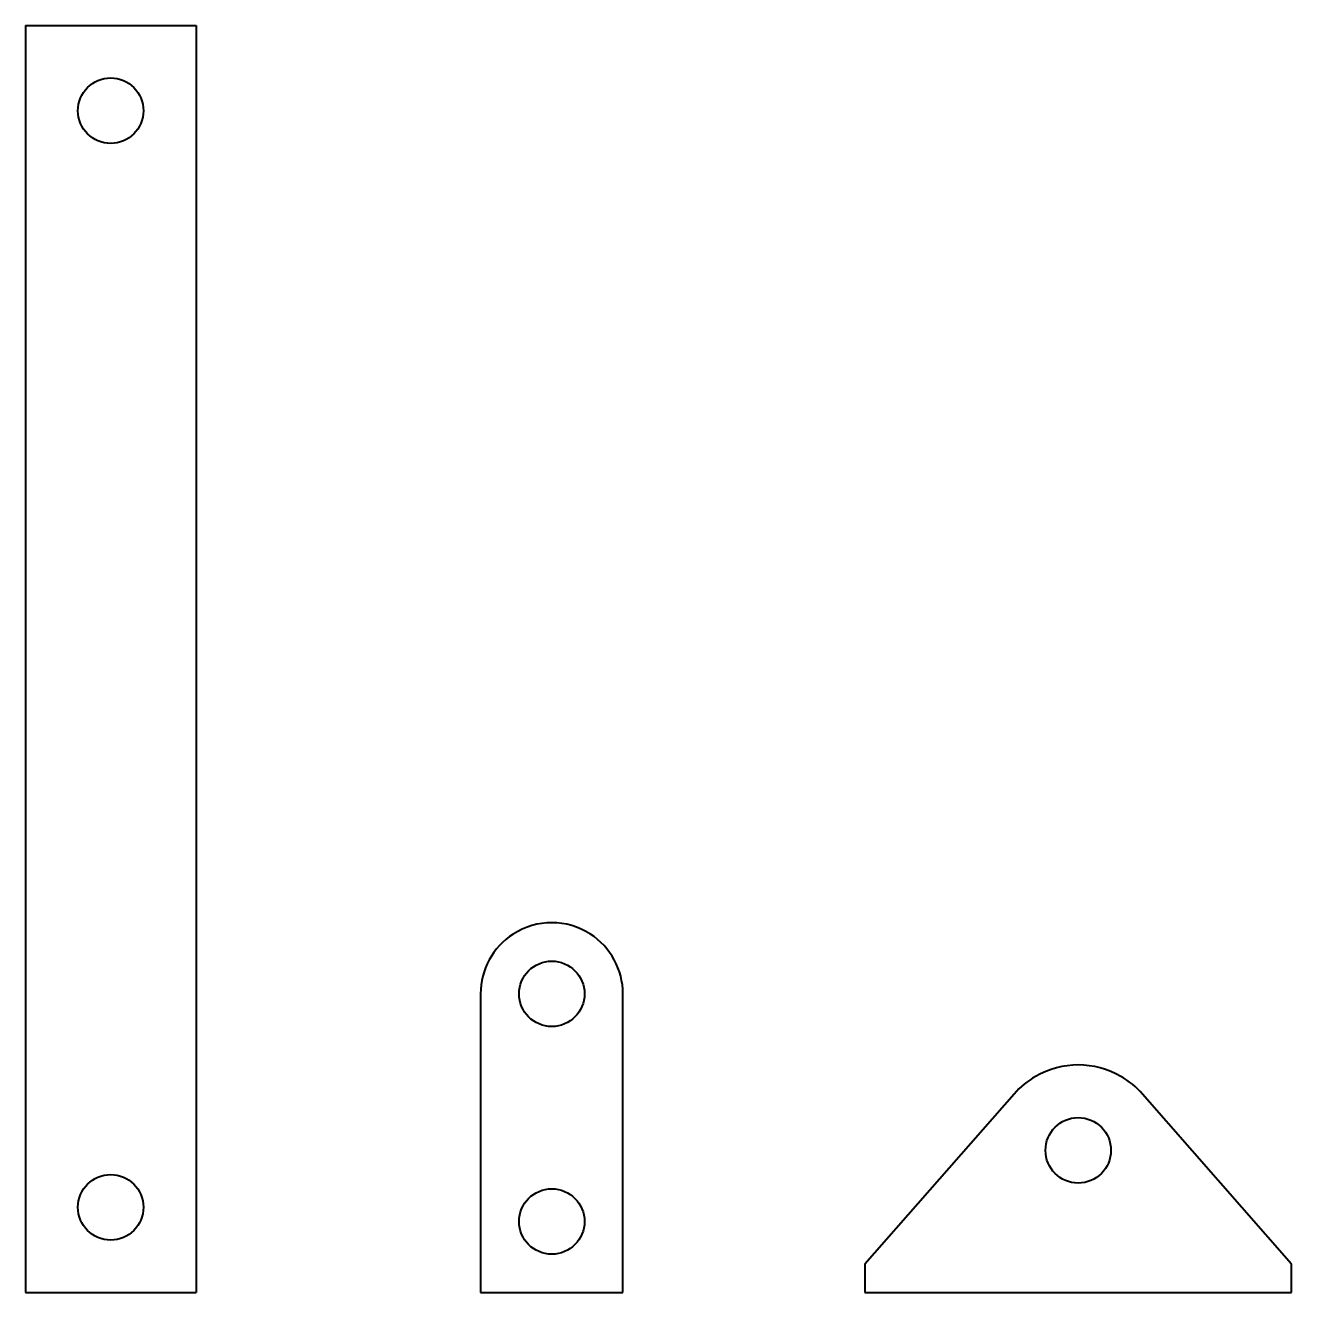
# Model space of a CAD drawing. Header units: millimetres. Extents: x 0 to 445, y 0 to 445.
import ezdxf

# ---------------------------------------------------------------- set-up
doc = ezdxf.new("R2010")
doc.units = ezdxf.units.MM
doc.linetypes.add('K5LT_BASIC', pattern=[0])

msp = doc.modelspace()

# ---------------------------------------------------------------- linework, layer by layer
at = {"color": 7, "linetype": 'K5LT_BASIC', "lineweight": 40}
for p, q in [((0, 445.3), (0, 394.09)), ((0, 445.3), (60, 445.3)), ((60, 445.3), (60, 394.09)), ((0, 394.09), (0, 385.51)), ((60, 394.09), (60, 385.51)), ((0, 385.51), (0, 59.78)), ((60, 385.51), (60, 59.78)), ((160, 105), (160, 0)), ((210, 0), (210, 105)), ((347.45, 69.78), (295, 10)), ((445, 10), (392.55, 69.78)), ((0, 59.78), (0, 51.21)), ((60, 59.78), (60, 51.21)), ((0, 51.21), (0, 0)), ((60, 51.21), (60, 0)), ((295, 10), (295, 0)), ((445, 0), (445, 10)), ((160, 0), (210, 0)), ((295, 0), (445, 0)), ((0, 0), (60, 0))]:
    msp.add_line(p, q, dxfattribs=at)
for centre in [(30, 415.3), (185, 105), (370, 50), (30, 30), (185, 25)]:
    msp.add_circle(centre, 11.5, dxfattribs=at)
for centre, radius, start, end in [((185, 105), 25, 57.1401, 122.8599), ((185, 105), 25, 122.8599, 180), ((185, 105), 25, 0, 57.1401), ((370, 50), 30, 119.9264, 138.7398), ((370, 50), 30, 60.0736, 119.9264), ((370, 50), 30, 41.2602, 60.0736)]:
    msp.add_arc(centre, radius, start, end, dxfattribs=at)

doc.saveas('drawing.dxf')
